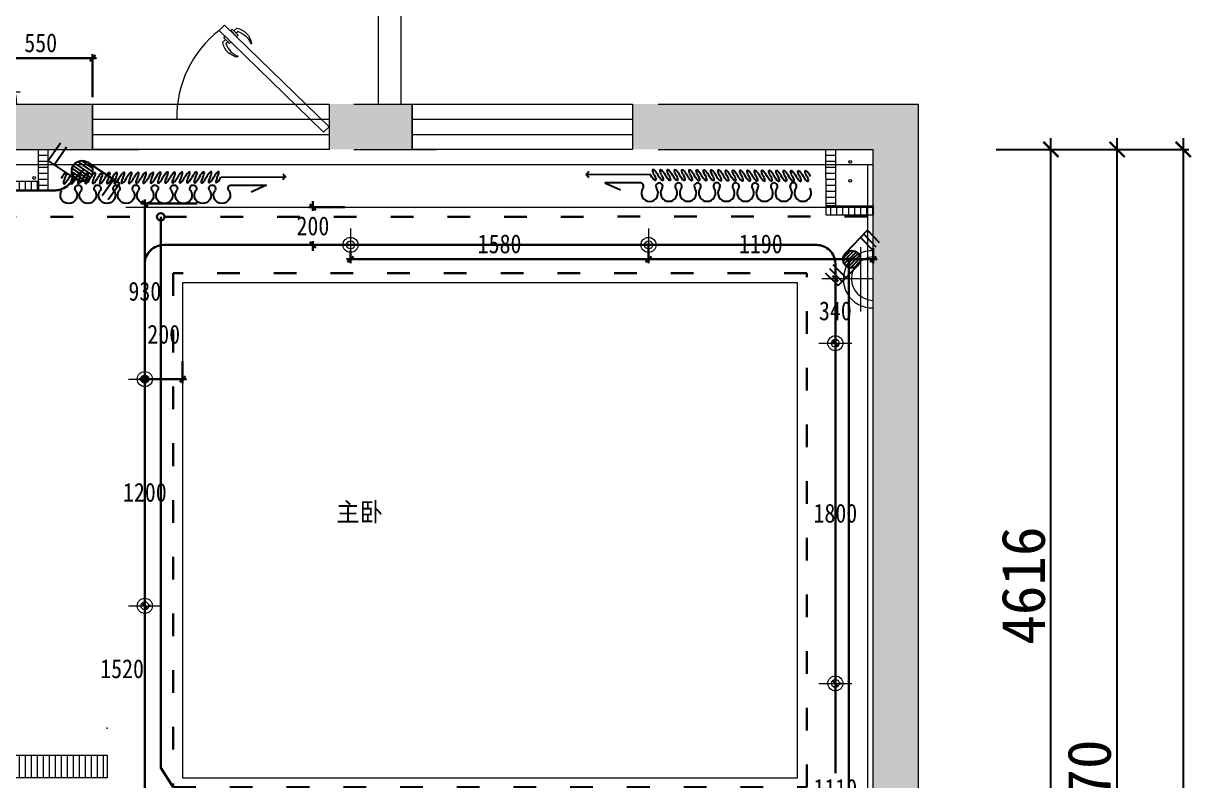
# Model space of a CAD drawing. Header units: millimetres. Extents: x -41640 to 3079702, y -5257903 to 68462.
# Drawn here: x 58947 to 65126, y 37732 to 41739 of the extents above; entities that cross this region are included whole.
import ezdxf

# ---------------------------------------------------------------- set-up
doc = ezdxf.new("R2010")
doc.units = ezdxf.units.MM
doc.header["$LTSCALE"] = 10
doc.linetypes.add('ACAD_ISO03W100', pattern=[30, 12, -18])
doc.linetypes.add('CONTINOUS', pattern=[0])
doc.layers.get('0').update_dxf_attribs({"color": 255})
doc.layers.get('Defpoints').update_dxf_attribs({"color": 255})
for name, color, linetype, lineweight in [('1浅浅', 251, 'Continuous', 20), ('1灯位开关布线图', 1, 'Continuous', 30), ('1灯位开关布置图', 5, 'Continuous', 30), ('1灯具', 2, 'Continuous', 30), ('T-综合天花布置图', 50, 'Continuous', 13), ('浅线', 251, 'CONTINOUS', 0), ('灯具', 52, 'Continuous', 0)]:
    doc.layers.add(name, color=color, linetype=linetype, lineweight=lineweight)
for name, color, linetype in [('2323', 4, 'Continuous'), ('LAYER2', 8, 'Continuous'), ('P—平面—窗帘', 62, 'Continuous')]:
    doc.layers.add(name, color=color, linetype=linetype)
doc.styles.get("Standard").update_dxf_attribs({"font": ''})
doc.styles.add('夏建东', font='', dxfattribs={"width": 0.85})
doc.styles.add('邓林', font='simhei.ttf')
doc.styles.get('Standard').set_extended_font_data('SimSun')
doc.styles.get('夏建东').set_extended_font_data('SimSun')
doc.dimstyles.new('g', dxfattribs={"dimtxt": 100, "dimasz": 31, "dimexe": 21, "dimexo": 30, "dimgap": 31, "dimtad": 1, "dimtih": 1, "dimtoh": 1, "dimdec": 0, "dimrnd": 10, "dimdsep": 46, "dimtxsty": '夏建东', "dimblk": 'OBLIQUE', "dimcen": 2.5, "dimdle": 21, "dimclrd": 5, "dimclre": 5, "dimclrt": 5, "dimadec": 0, "dimazin": 0, "dimtfac": 1, "dimtdec": 0, "dimtmove": 2, "dimatfit": 3, "dimldrblk": 'DOT', "dimfxl": 300, "dimlwd": -1, "dimlwe": -1, "dimarcsym": 1})
doc.dimstyles.get("Standard").update_dxf_attribs({"dimtxt": 0.18, "dimasz": 0.18, "dimexe": 0.18, "dimexo": 0.0625, "dimgap": 0.09, "dimtad": 0, "dimtih": 1, "dimtoh": 1, "dimdec": 4, "dimzin": 0, "dimdsep": 46, "dimtxsty": 'Standard', "dimcen": 0.09, "dimadec": 0, "dimazin": 0, "dimtfac": 1, "dimtdec": 4, "dimtofl": 0, "dimtmove": 0, "dimatfit": 3, "dimfxl": 1, "dimtolj": 1, "dimtzin": 0, "dimarcsym": 0})

# ---------------------------------------------------------------- blocks, each defined once
blk = doc.blocks.new('_ArchTick')
at = {"color": 0, "linetype": 'ByBlock', "const_width": 0.15}
blk.add_lwpolyline([(-0.5, -0.5), (0.5, 0.5)], dxfattribs=at)
blk = doc.blocks.new('*D779')
at = {"layer": 'Defpoints', "color": 0, "lineweight": 30, "ltscale": 0.5}
for p in [(64031.4, 41072), (64381.4, 41072), (64031.4, 36456.3)]:
    blk.add_point(p, dxfattribs=at)
at = {"layer": '浅线', "color": 8, "lineweight": -2, "ltscale": 0.5}
for p, q in [((64381.4, 36396.3), (64381.4, 41132)), ((64091.4, 41072), (64411.4, 41072)), ((64091.4, 36456.3), (64411.4, 36456.3))]:
    blk.add_line(p, q, dxfattribs=at)
at = {"layer": '浅线', "color": 8, "lineweight": -2, "ltscale": 0.5, "xscale": 80, "yscale": 80, "zscale": 80}
for p, rotation in [((64381.4, 41072), 90), ((64381.4, 36456.3), 270)]:
    blk.add_blockref('_ArchTick', p, dxfattribs=dict(at, rotation=rotation))
at = {"layer": '浅线', "color": 45, "ltscale": 0.5, "insert": (64236.4, 38764.2), "char_height": 230, "attachment_point": 5, "rotation": 90, "style": '邓林', "bg_fill": 3, "box_fill_scale": 1.1, "bg_fill_color": 256, "bg_fill_true_color": 13158600, "bg_fill_transparency": 15659232}
blk.add_mtext('4616', dxfattribs=at)
blk = doc.blocks.new('_Dot')
at = {"color": 0, "linetype": 'ByBlock', "lineweight": -2}
blk.add_line((-0.5, 0), (-1, 0), dxfattribs=at)
at = {"color": 0, "linetype": 'ByBlock', "const_width": 0.5}
blk.add_lwpolyline([(-0.25, 0, 1), (0.25, 0, 1)], format="xyb", close=True, dxfattribs=at)
blk = doc.blocks.new('DOT')
at = {"color": 0, "linetype": 'ByBlock'}
blk.add_line((-0.35, 0), (-1, 0), dxfattribs=at)
at = {"color": 0, "linetype": 'ByBlock', "const_width": 0.35}
blk.add_lwpolyline([(-0.175, 0, 1), (0.175, 0, 1)], format="xyb", close=True, dxfattribs=at)
blk = doc.blocks.new('*D780')
at = {"layer": 'Defpoints', "color": 0, "lineweight": 30, "ltscale": 0.5}
for p in [(64031.4, 41072), (64731.4, 41072), (64031.4, 34202)]:
    blk.add_point(p, dxfattribs=at)
at = {"layer": '浅线', "color": 8, "lineweight": -2, "ltscale": 0.5}
for p, q in [((64731.4, 34142), (64731.4, 41132)), ((64091.4, 41072), (64761.4, 41072)), ((64091.4, 34202), (64761.4, 34202))]:
    blk.add_line(p, q, dxfattribs=at)
at = {"layer": '浅线', "color": 8, "lineweight": -2, "ltscale": 0.5, "xscale": 80, "yscale": 80, "zscale": 80}
for p, rotation in [((64731.4, 41072), 90), ((64731.4, 34202), 270)]:
    blk.add_blockref('_ArchTick', p, dxfattribs=dict(at, rotation=rotation))
at = {"layer": '浅线', "color": 45, "ltscale": 0.5, "insert": (64585.1, 37637), "char_height": 230, "attachment_point": 5, "rotation": 90, "style": '邓林', "bg_fill": 3, "box_fill_scale": 1.1, "bg_fill_color": 256, "bg_fill_true_color": 13158600, "bg_fill_transparency": 15659232}
blk.add_mtext('6870', dxfattribs=at)
blk = doc.blocks.new('*D781')
at = {"layer": 'Defpoints', "color": 0, "lineweight": 30, "ltscale": 0.5}
for p in [(64031.4, 41072), (64031.4, 31402), (65081.4, 31402)]:
    blk.add_point(p, dxfattribs=at)
at = {"layer": '浅线', "color": 8, "lineweight": -2, "ltscale": 0.5}
for p, q in [((65081.4, 41132), (65081.4, 31342)), ((64091.4, 41072), (65111.4, 41072)), ((64091.4, 31402), (65111.4, 31402))]:
    blk.add_line(p, q, dxfattribs=at)
at = {"layer": '浅线', "color": 8, "lineweight": -2, "ltscale": 0.5, "xscale": 80, "yscale": 80, "zscale": 80}
for p, rotation in [((65081.4, 41072), 90), ((65081.4, 31402), 270)]:
    blk.add_blockref('_ArchTick', p, dxfattribs=dict(at, rotation=rotation))
at = {"layer": '浅线', "color": 45, "ltscale": 0.5, "insert": (64935.1, 36237), "char_height": 230, "attachment_point": 5, "rotation": 90, "style": '邓林', "bg_fill": 3, "box_fill_scale": 1.1, "bg_fill_color": 256, "bg_fill_true_color": 13158600, "bg_fill_transparency": 15659232}
blk.add_mtext('9670', dxfattribs=at)
blk = doc.blocks.new('DRAPES2')
at = {"layer": 'P—平面—窗帘', "color": 251}
for p, q in [((0, 0), (82, 37.3)), ((186.3, 0), (0, 0))]:
    blk.add_line(p, q, dxfattribs=at)
at = {"layer": 'P—平面—窗帘', "color": 251, "extrusion": (0, 0, -1)}
for centre, major_axis, start_param, end_param in [((236.9, 53.6), (-31.3, 31.3), 4.8823, 7.06864), ((236.9, 53.6), (-31.3, 31.3), 0.785455, 2.971795), ((338.2, 53.5), (31.3, 31.3), 3.311504, 5.497844), ((338.2, 53.5), (-31.3, 31.3), 0.785455, 2.971795), ((439.4, 53.5), (-31.3, 31.3), 4.8823, 7.06864), ((439.4, 53.5), (-31.3, 31.3), 0.785455, 2.971795), ((540.7, 53.5), (31.3, 31.3), 3.311504, 5.497844), ((540.7, 53.5), (31.3, 31.3), -0.785341, 1.400999), ((641.9, 53.5), (-31.3, 31.3), 4.8823, 7.06864), ((641.9, 53.5), (-31.3, 31.3), 0.785455, 2.971795), ((743.2, 53.5), (31.3, 31.3), 3.311504, 5.497844), ((743.2, 53.5), (-31.3, 31.3), 0.785455, 2.971795), ((844.4, 53.5), (-31.3, 31.3), 4.8823, 7.06864), ((844.4, 53.5), (-31.3, 31.3), 0.785455, 2.971795), ((945.7, 53.5), (31.3, 31.3), 3.311504, 5.497844), ((945.7, 53.5), (31.3, 31.3), -0.785341, 1.400999), ((1046.7, 53.5), (-31.3, 31.3), 4.8823, 7.06864), ((1046.7, 53.5), (-31.3, 31.3), 0.785455, 2.971795), ((186.3, 17.8), (-12.6, 12.6), 1.740708, 3.927048), ((287.6, 17.7), (-12.6, 12.6), 1.740708, 6.113388), ((388.8, 17.7), (-12.6, 12.6), 1.740708, 6.113388), ((490.1, 17.7), (12.6, 12.6), 0.169911, 4.542591), ((591.3, 17.7), (12.6, 12.6), 2.356251, 4.542591), ((591.3, 17.7), (-12.6, 12.6), 1.740708, 3.927048), ((692.6, 17.7), (-12.6, 12.6), 1.740708, 6.113388), ((793.8, 17.7), (-12.6, 12.6), 1.740708, 6.113388), ((895.1, 17.7), (12.6, 12.6), 0.169911, 4.542591), ((996.3, 17.7), (12.6, 12.6), 2.356251, 4.542591), ((996.1, 17.7), (-12.6, 12.6), 1.740708, 3.927048)]:
    blk.add_ellipse(centre, major_axis=major_axis, ratio=1, start_param=start_param, end_param=end_param, dxfattribs=at)
blk = doc.blocks.new('06BDR-PR2')
at = {"layer": 'P—平面—窗帘', "color": 251}
blk.add_line((343.1, 0), (0, -2.6), dxfattribs=at)
for centre, start, end in [((-16.6, 29.4), 297.41062, 333.6198), ((-16.1, -34.9), 27.25529, 63.46447)]:
    blk.add_arc(centre, 36.1, start, end, dxfattribs=at)
for centre, major_axis, start_param, end_param in [((352.6, 0.1), (-16.3, -28.7), 1.716714, 4.858306), ((371.8, 0.2), (-16.3, -28.7), 4.858306, 7.999899), ((391, 0.4), (-16.3, -28.7), 1.716714, 4.858306), ((410.2, 0.5), (-16.3, -28.7), 4.858306, 7.999899), ((429.4, 0.7), (-16.3, -28.7), 1.716714, 4.858306), ((448.6, 0.8), (-16.3, -28.7), 4.858306, 7.999899), ((467.8, 1), (-16.3, -28.7), 1.716714, 4.858306), ((487, 1.1), (-16.3, -28.7), 4.858306, 7.999899), ((506.2, 1.2), (-16.3, -28.7), 1.716714, 4.858306), ((525.4, 1.4), (-16.3, -28.7), 4.858306, 7.999899), ((544.6, 1.5), (-16.3, -28.7), 1.716714, 4.858306), ((563.8, 1.7), (-16.3, -28.7), 4.858306, 7.999899), ((583, 1.8), (-16.3, -28.7), 1.716714, 4.858306), ((602.1, 2), (16.3, 28.7), 1.716714, 4.858306), ((621.3, 2.1), (16.3, 28.7), 4.858306, 7.999899), ((640.5, 2.3), (16.3, 28.7), 1.716714, 4.858306), ((659.7, 2.4), (16.3, 28.7), 4.858306, 7.999899), ((678.9, 2.6), (16.3, 28.7), 1.716714, 4.858306), ((698.1, 2.7), (16.3, 28.7), 4.858306, 7.999899), ((717.3, 2.9), (16.3, 28.7), 1.716714, 4.858306), ((736.5, 3), (16.3, 28.7), 4.858306, 7.999899), ((755.7, 3.2), (16.3, 28.7), 1.716714, 4.858306), ((774.9, 3.3), (16.3, 28.7), 4.858306, 7.999899), ((794.1, 3.4), (16.3, 28.7), 1.716714, 4.858306), ((813.3, 3.6), (16.3, 28.7), 4.858306, 7.999899), ((832.5, 3.7), (16.3, 28.7), 1.716714, 4.858306), ((851.6, 3.9), (-16.3, -28.7), 1.716714, 4.858306), ((870.8, 4), (-16.3, -28.7), 4.858306, 7.999899), ((890, 4.2), (-16.3, -28.7), 1.716714, 4.858306), ((909.2, 4.3), (-16.3, -28.7), 4.858306, 7.999899), ((928.4, 4.5), (-16.3, -28.7), 1.716714, 4.858306), ((947.6, 4.6), (-16.3, -28.7), 4.858306, 7.999899), ((966.8, 4.8), (-16.3, -28.7), 1.716714, 4.858306), ((986, 4.9), (-16.3, -28.7), 4.858306, 7.999899), ((1005.2, 5.1), (-16.3, -28.7), 1.716714, 4.858306), ((1024.4, 5.2), (-16.3, -28.7), 4.858306, 7.999899), ((1043.6, 5.3), (-16.3, -28.7), 1.716714, 4.858306), ((1062.8, 5.5), (-16.3, -28.7), 4.858306, 7.999899), ((1082, 5.6), (-16.3, -28.7), 1.716714, 4.858306), ((1101.1, 5.8), (-16.3, -28.7), 4.858306, 7.999899), ((1120.3, 5.9), (-16.3, -28.7), 1.716714, 4.858306), ((1139.5, 6.1), (-16.3, -28.7), 4.858306, 7.999899), ((1158.7, 6.2), (-16.3, -28.7), 1.716714, 4.858306), ((1177.9, 6.4), (-16.3, -28.7), 4.858306, 7.999899)]:
    blk.add_ellipse(centre, major_axis=major_axis, ratio=0.254545, start_param=start_param, end_param=end_param, dxfattribs=at)
blk = doc.blocks.new('筒灯')
at = {"layer": 'T-综合天花布置图', "lineweight": 15}
for p, q in [((628027.5, 221157.5, -8710.6), (628027.5, 220945.7, -8710.6)), ((627921.6, 221051.6, -8710.6), (628133.5, 221051.6, -8710.6))]:
    blk.add_line(p, q, dxfattribs=at)
for radius in [48.5, 25.5]:
    blk.add_circle((628027.5, 221051.6, -8710.6), radius, dxfattribs=at)
blk = doc.blocks.new('_Oblique')
at = {"color": 0, "linetype": 'ByBlock', "lineweight": -2}
blk.add_line((-0.5, -0.5), (0.5, 0.5), dxfattribs=at)
blk = doc.blocks.new('*D817')
at = {"layer": '1灯位开关布置图', "color": 5, "ltscale": 0.1}
for p, q in [((59865.5, 40785.5), (59568.4, 40785.5)), ((59589.4, 40806.5), (59589.4, 40402.3)), ((59589.4, 39836), (59589.4, 40240.3)), ((59559.4, 39857), (59568.4, 39857))]:
    blk.add_line(p, q, dxfattribs=at)
at = {"layer": 'Defpoints', "color": 0, "lineweight": 30, "ltscale": 0.1}
for p in [(59895.5, 40785.5), (59589.4, 39857), (59589.4, 39857)]:
    blk.add_point(p, dxfattribs=at)
at = {"layer": '1灯位开关布置图', "color": 5, "ltscale": 0.1, "xscale": 31, "yscale": 31, "zscale": 31}
for p, rotation in [((59589.4, 40785.5), 90), ((59589.4, 39857), 270)]:
    blk.add_blockref('_Oblique', p, dxfattribs=dict(at, rotation=rotation))
at = {"layer": '1灯位开关布置图', "color": 5, "lineweight": 0, "ltscale": 0.1, "insert": (59589.4, 40321.3), "char_height": 100, "attachment_point": 5, "style": '夏建东'}
blk.add_mtext('930', dxfattribs=at)
blk = doc.blocks.new('*D818')
at = {"layer": '1灯位开关布置图', "color": 5, "ltscale": 0.1}
for p, q in [((59589.4, 39878), (59589.4, 39338)), ((59619.4, 39857), (59610.4, 39857)), ((59589.4, 38636), (59589.4, 39176)), ((59619.4, 38657), (59610.4, 38657))]:
    blk.add_line(p, q, dxfattribs=at)
at = {"layer": 'Defpoints', "color": 0, "lineweight": 30, "ltscale": 0.1}
for p in [(59589.4, 39857), (59589.4, 38657), (59589.4, 38657)]:
    blk.add_point(p, dxfattribs=at)
at = {"layer": '1灯位开关布置图', "color": 5, "ltscale": 0.1, "xscale": 31, "yscale": 31, "zscale": 31}
for p, rotation in [((59589.4, 39857), 90), ((59589.4, 38657), 270)]:
    blk.add_blockref('_Oblique', p, dxfattribs=dict(at, rotation=rotation))
at = {"layer": '1灯位开关布置图', "color": 5, "lineweight": 0, "ltscale": 0.1, "insert": (59589.4, 39257), "char_height": 100, "attachment_point": 5, "style": '夏建东'}
blk.add_mtext('1200', dxfattribs=at)
blk = doc.blocks.new('*D819')
at = {"layer": '1灯位开关布置图', "color": 5, "ltscale": 0.1}
for p, q in [((59589.4, 38678), (59589.4, 37113.1)), ((59619.4, 38657), (59610.4, 38657)), ((59659.4, 37134.1), (59568.4, 37134.1))]:
    blk.add_line(p, q, dxfattribs=at)
at = {"layer": 'Defpoints', "color": 0, "lineweight": 30, "ltscale": 0.1}
for p in [(59589.4, 38657), (59589.4, 37134.1), (59689.4, 37134.1)]:
    blk.add_point(p, dxfattribs=at)
at = {"layer": '1灯位开关布置图', "color": 5, "ltscale": 0.1, "xscale": 31, "yscale": 31, "zscale": 31}
for p, rotation in [((59589.4, 38657), 90), ((59589.4, 37134.1), 270)]:
    blk.add_blockref('_Oblique', p, dxfattribs=dict(at, rotation=rotation))
at = {"layer": '1灯位开关布置图', "color": 5, "lineweight": 0, "ltscale": 0.1, "insert": (59469, 38323.6), "char_height": 100, "attachment_point": 5, "style": '夏建东'}
blk.add_mtext('1520', dxfattribs=at)
blk = doc.blocks.new('*D822')
at = {"layer": '1灯位开关布置图', "color": 5, "ltscale": 0.1}
for p, q in [((63241.4, 40409.3), (63241.4, 40298.5)), ((63223.2, 40388.3), (63220.4, 40388.3)), ((63241.4, 40025.6), (63241.4, 40136.5)), ((63232.3, 40046.6), (63220.4, 40046.6))]:
    blk.add_line(p, q, dxfattribs=at)
at = {"layer": 'Defpoints', "color": 0, "lineweight": 30, "ltscale": 0.1}
for p in [(63253.2, 40388.3), (63241.4, 40046.6), (63262.3, 40046.6)]:
    blk.add_point(p, dxfattribs=at)
at = {"layer": '1灯位开关布置图', "color": 5, "ltscale": 0.1, "xscale": 31, "yscale": 31, "zscale": 31}
for p, rotation in [((63241.4, 40388.3), 90), ((63241.4, 40046.6), 270)]:
    blk.add_blockref('_Oblique', p, dxfattribs=dict(at, rotation=rotation))
at = {"layer": '1灯位开关布置图', "color": 5, "lineweight": 0, "ltscale": 0.1, "insert": (63241.4, 40217.5), "char_height": 100, "attachment_point": 5, "style": '夏建东'}
blk.add_mtext('340', dxfattribs=at)
blk = doc.blocks.new('*D823')
at = {"layer": '1灯位开关布置图', "color": 5, "ltscale": 0.1}
for p, q in [((63232.3, 40046.6), (63220.4, 40046.6)), ((63241.4, 40067.6), (63241.4, 39227.6)), ((63241.4, 38225.6), (63241.4, 39065.6)), ((63271.4, 38246.6), (63262.4, 38246.6))]:
    blk.add_line(p, q, dxfattribs=at)
at = {"layer": 'Defpoints', "color": 0, "lineweight": 30, "ltscale": 0.1}
for p in [(63262.3, 40046.6), (63241.4, 38246.6), (63241.4, 38246.6)]:
    blk.add_point(p, dxfattribs=at)
at = {"layer": '1灯位开关布置图', "color": 5, "ltscale": 0.1, "xscale": 31, "yscale": 31, "zscale": 31}
for p, rotation in [((63241.4, 40046.6), 90), ((63241.4, 38246.6), 270)]:
    blk.add_blockref('_Oblique', p, dxfattribs=dict(at, rotation=rotation))
at = {"layer": '1灯位开关布置图', "color": 5, "lineweight": 0, "ltscale": 0.1, "insert": (63241.4, 39146.6), "char_height": 100, "attachment_point": 5, "style": '夏建东'}
blk.add_mtext('1800', dxfattribs=at)
blk = doc.blocks.new('*D824')
at = {"layer": '1灯位开关布置图', "color": 5, "ltscale": 0.1}
for p, q in [((63241.4, 38267.6), (63241.4, 37771.4)), ((63271.4, 38246.6), (63262.4, 38246.6)), ((63241.4, 37113.1), (63241.4, 37609.4)), ((63271.4, 37134.1), (63262.4, 37134.1))]:
    blk.add_line(p, q, dxfattribs=at)
at = {"layer": 'Defpoints', "color": 0, "lineweight": 30, "ltscale": 0.1}
for p in [(63241.4, 38246.6), (63241.4, 37134.1), (63241.4, 37134.1)]:
    blk.add_point(p, dxfattribs=at)
at = {"layer": '1灯位开关布置图', "color": 5, "ltscale": 0.1, "xscale": 31, "yscale": 31, "zscale": 31}
for p, rotation in [((63241.4, 38246.6), 90), ((63241.4, 37134.1), 270)]:
    blk.add_blockref('_Oblique', p, dxfattribs=dict(at, rotation=rotation))
at = {"layer": '1灯位开关布置图', "color": 5, "lineweight": 0, "ltscale": 0.1, "insert": (63241.4, 37690.4), "char_height": 100, "attachment_point": 5, "style": '夏建东'}
blk.add_mtext('1110', dxfattribs=at)
blk = doc.blocks.new('*D825')
at = {"layer": '1灯位开关布置图', "color": 5, "ltscale": 0.1}
for p, q in [((62253.4, 40576.8), (62253.4, 40470)), ((63441.4, 40550), (63441.4, 40470)), ((63462.4, 40491), (62232.4, 40491))]:
    blk.add_line(p, q, dxfattribs=at)
at = {"layer": 'Defpoints', "color": 0, "lineweight": 30, "ltscale": 0.1}
for p in [(62253.4, 40606.8), (63441.4, 40580), (62253.4, 40491)]:
    blk.add_point(p, dxfattribs=at)
at = {"layer": '1灯位开关布置图', "color": 5, "ltscale": 0.1, "xscale": 31, "yscale": 31, "zscale": 31, "rotation": 180}
blk.add_blockref('_Oblique', (62253.4, 40491), dxfattribs=at)
at = {"layer": '1灯位开关布置图', "color": 5, "ltscale": 0.1, "xscale": 31, "yscale": 31, "zscale": 31}
blk.add_blockref('_Oblique', (63441.4, 40491), dxfattribs=at)
at = {"layer": '1灯位开关布置图', "color": 5, "lineweight": 0, "ltscale": 0.1, "insert": (62847.4, 40572), "char_height": 100, "attachment_point": 5, "style": '夏建东'}
blk.add_mtext('1190', dxfattribs=at)
blk = doc.blocks.new('*D826')
at = {"layer": '1灯位开关布置图', "color": 5, "ltscale": 0.1}
for p, q in [((60677.4, 40537), (60677.4, 40470)), ((62253.4, 40576.8), (62253.4, 40470)), ((62274.4, 40491), (60656.4, 40491))]:
    blk.add_line(p, q, dxfattribs=at)
at = {"layer": 'Defpoints', "color": 0, "lineweight": 30, "ltscale": 0.1}
for p in [(62253.4, 40606.8), (60677.4, 40567), (60677.4, 40491)]:
    blk.add_point(p, dxfattribs=at)
at = {"layer": '1灯位开关布置图', "color": 5, "ltscale": 0.1, "xscale": 31, "yscale": 31, "zscale": 31, "rotation": 180}
blk.add_blockref('_Oblique', (60677.4, 40491), dxfattribs=at)
at = {"layer": '1灯位开关布置图', "color": 5, "ltscale": 0.1, "xscale": 31, "yscale": 31, "zscale": 31}
blk.add_blockref('_Oblique', (62253.4, 40491), dxfattribs=at)
at = {"layer": '1灯位开关布置图', "color": 5, "lineweight": 0, "ltscale": 0.1, "insert": (61465.4, 40572), "char_height": 100, "attachment_point": 5, "style": '夏建东'}
blk.add_mtext('1580', dxfattribs=at)
blk = doc.blocks.new('*D827')
at = {"layer": '1灯位开关布置图', "color": 5, "ltscale": 0.1}
for p, q in [((60478.2, 40767), (60478.2, 40798)), ((60647.4, 40767), (60457.2, 40767)), ((60478.2, 40767), (60478.2, 40748)), ((60647.4, 40567), (60457.2, 40567)), ((60478.2, 40567), (60478.2, 40586)), ((60478.2, 40567), (60478.2, 40536))]:
    blk.add_line(p, q, dxfattribs=at)
at = {"layer": 'Defpoints', "color": 0, "lineweight": 30, "ltscale": 0.1}
for p in [(60478.2, 40767), (60677.4, 40767), (60677.4, 40567)]:
    blk.add_point(p, dxfattribs=at)
at = {"layer": '1灯位开关布置图', "color": 5, "ltscale": 0.1, "xscale": 31, "yscale": 31, "zscale": 31}
for p, rotation in [((60478.2, 40767), 270), ((60478.2, 40567), 90)]:
    blk.add_blockref('_Oblique', p, dxfattribs=dict(at, rotation=rotation))
at = {"layer": '1灯位开关布置图', "color": 5, "lineweight": 0, "ltscale": 0.1, "insert": (60478.2, 40667), "char_height": 100, "attachment_point": 5, "style": '夏建东'}
blk.add_mtext('200', dxfattribs=at)
blk = doc.blocks.new('*D828')
at = {"layer": '1灯位开关布置图', "color": 5, "ltscale": 0.1}
for p, q in [((59789.4, 39951.7), (59789.4, 39836)), ((59810.4, 39857), (59568.4, 39857)), ((59589.4, 39887), (59589.4, 39878))]:
    blk.add_line(p, q, dxfattribs=at)
at = {"layer": 'Defpoints', "color": 0, "lineweight": 30, "ltscale": 0.1}
for p in [(59789.4, 39981.7), (59589.4, 39857), (59589.4, 39857)]:
    blk.add_point(p, dxfattribs=at)
at = {"layer": '1灯位开关布置图', "color": 5, "ltscale": 0.1, "xscale": 31, "yscale": 31, "zscale": 31, "rotation": 180}
blk.add_blockref('_Oblique', (59589.4, 39857), dxfattribs=at)
at = {"layer": '1灯位开关布置图', "color": 5, "ltscale": 0.1, "xscale": 31, "yscale": 31, "zscale": 31}
blk.add_blockref('_Oblique', (59789.4, 39857), dxfattribs=at)
at = {"layer": '1灯位开关布置图', "color": 5, "lineweight": 0, "ltscale": 0.1, "insert": (59689.4, 40093.5), "char_height": 100, "attachment_point": 5, "style": '夏建东'}
blk.add_mtext('200', dxfattribs=at)
blk = doc.blocks.new('壁灯')
at = {"layer": '灯具', "lineweight": 15}
for p, q in [((628026.3, 220006.2, -8710.6), (628026.3, 220209.7, -8710.6)), ((627896.3, 220054.5, -4355.3), (628151.1, 220054.5, -4355.3)), ((627865.6, 220006.2, -8710.6), (628196.5, 220006.2, -8710.6))]:
    blk.add_line(p, q, dxfattribs=at)
for centre, radius, start, end in [((628024, 220011, -8710.6), 113.1, 357.57, 182.43), ((628026.3, 220006.2, -8710.6), 85.9, 0, 180)]:
    blk.add_arc(centre, radius, start, end, dxfattribs=at)
blk = doc.blocks.new('F2525')
at = {"layer": '2323', "color": 0}
for p, q in [((-4565942.7, 1827840.3), (-4565864.7, 1827914.2)), ((-4565915.4, 1827813.9), (-4565837.5, 1827887.7)), ((-4565800.1, 1827701.8), (-4565942.7, 1827840.3)), ((-4565591.7, 1827652.4), (-4565720, 1827777.1)), ((-4565701.4, 1827598.5), (-4565619.7, 1827679.6)), ((-4565673.4, 1827571.3), (-4565591.7, 1827652.4))]:
    blk.add_line(p, q, dxfattribs=at)
blk.add_circle((-4565758.9, 1827738.2), 55, dxfattribs=at)
at = {"layer": 'LAYER2', "color": 0, "ltscale": 20}
for p, q in [((-4565709, 1827715.2), (-4565781.9, 1827788.2)), ((-4565704.2, 1827732.1), (-4565765.1, 1827792.9)), ((-4565707, 1827756.4), (-4565740.7, 1827790.1)), ((-4565763.6, 1827683.4), (-4565813.7, 1827733.6)), ((-4565743.9, 1827685.3), (-4565811.8, 1827753.3)), ((-4565729, 1827692.1), (-4565805.1, 1827768.1)), ((-4565717.4, 1827702.1), (-4565795, 1827779.7))]:
    blk.add_line(p, q, dxfattribs=at)
blk = doc.blocks.new('*D841')
at = {"layer": '1灯位开关布置图', "color": 5, "ltscale": 0.1}
for p, q in [((58742.9, 41554.9), (59334.4, 41554.9)), ((58763.9, 41348.4), (58763.9, 41575.9)), ((59313.4, 41348.4), (59313.4, 41575.9))]:
    blk.add_line(p, q, dxfattribs=at)
at = {"layer": 'Defpoints', "color": 0, "lineweight": 30, "ltscale": 0.1}
for p in [(59313.4, 41554.9), (58763.9, 41318.4), (59313.4, 41318.4)]:
    blk.add_point(p, dxfattribs=at)
at = {"layer": '1灯位开关布置图', "color": 5, "ltscale": 0.1, "xscale": 31, "yscale": 31, "zscale": 31, "rotation": 180}
blk.add_blockref('_Oblique', (58763.9, 41554.9), dxfattribs=at)
at = {"layer": '1灯位开关布置图', "color": 5, "ltscale": 0.1, "xscale": 31, "yscale": 31, "zscale": 31}
blk.add_blockref('_Oblique', (59313.4, 41554.9), dxfattribs=at)
at = {"layer": '1灯位开关布置图', "color": 5, "lineweight": 0, "ltscale": 0.1, "insert": (59038.7, 41635.9), "char_height": 100, "attachment_point": 5, "style": '夏建东'}
blk.add_mtext('550', dxfattribs=at)
blk = doc.blocks.new('三联双控')
at = {"layer": '2323', "color": 0}
for p, q in [((88361.9, 76505.4), (88446, 76591.9)), ((88446, 76591.9), (88490.8, 76544.6)), ((88419.6, 76563.6), (88464.4, 76516.3)), ((88432.3, 76575.3), (88477.1, 76528)), ((88299, 76444.7), (88348.2, 76395.1)), ((88311.9, 76460.9), (88361.2, 76411.4)), ((88331.9, 76378.9), (88407.6, 76456.8)), ((88282.7, 76428.5), (88331.9, 76378.9))]:
    blk.add_line(p, q, dxfattribs=at)
blk.add_circle((88384, 76480.4), 33.4, dxfattribs=at)
at = {"layer": 'LAYER2', "color": 0, "ltscale": 20}
for p, q in [((88350.8, 76483.2), (88381.2, 76513.6)), ((88351.9, 76471.3), (88393.1, 76512.5)), ((88356, 76462.2), (88402.2, 76508.4)), ((88362.1, 76455.2), (88409.2, 76502.3)), ((88370.1, 76450.1), (88414.3, 76494.4)), ((88380.3, 76447.2), (88417.2, 76484.1)), ((88395.1, 76448.9), (88415.5, 76469.3))]:
    blk.add_line(p, q, dxfattribs=at)

msp = doc.modelspace()

# ---------------------------------------------------------------- hatches: boundary and pattern name
at = {"layer": '浅线', "ltscale": 0.5}
h = msp.add_hatch(color=256, dxfattribs=at)
h.dxf.hatch_style = 1
h.paths.add_polyline_path([(62168.4, 41312), (62168.4, 41072), (63441.4, 41072), (63441.4, 34202), (57608.4, 34202), (57608.4, 35217), (55778.4, 35217), (55778.4, 35197), (55778.4, 34977), (57368.4, 34977), (57368.4, 33962), (63681.4, 33962), (63681.4, 41312)])
h = msp.add_hatch(color=256, dxfattribs=at)
h.dxf.hatch_style = 1
h.paths.add_polyline_path([(57970.4, 41312), (57970.4, 41072), (59313.4, 41072), (59313.4, 41312)])
h = msp.add_hatch(color=256, dxfattribs=at)
h.dxf.hatch_style = 1
h.paths.add_polyline_path([(60563.4, 41312), (60563.4, 41072), (61003.4, 41072), (61003.4, 41312)])
h = msp.add_hatch(dxfattribs=at)
h.set_pattern_fill('ANSI31', color=256, scale=10, angle=135)
h.set_pattern_definition([(180, (-415958.573, -197654.207), (-5e-15, -31.75), [])])
h.paths.add_polyline_path([(59026.4, 41072), (59076.4, 41072), (59076.4, 40853.5), (59026.4, 40853.5)])
h = msp.add_hatch(dxfattribs=at)
h.set_pattern_fill('ANSI31', color=256, scale=10, angle=135)
h.set_pattern_definition([(180, (-415808.573, -197654.207), (-5e-15, -31.75), [])])
h.paths.add_polyline_path([(63191.4, 41072), (63241.4, 41072), (63242.2, 40773.6), (63192.2, 40773.6)])
h = msp.add_hatch(dxfattribs=at)
h.set_pattern_fill('ANSI31', color=256, scale=10, angle=45)
h.set_pattern_definition([(90, (-415958.573, -197624.207), (-31.75, 5e-15), [])])
h.paths.add_polyline_path([(58789.5, 40903.5), (59026.4, 40903.5), (59026.4, 40853.5), (58789.5, 40853.5)])
h = msp.add_hatch(dxfattribs=at)
h.set_pattern_fill('ANSI31', color=256, scale=10, angle=45)
h.set_pattern_definition([(90, (-415858.573, -197754.207), (-31.75, 5e-15), [])])
h.paths.add_polyline_path([(63192.2, 40773.6), (63440.9, 40773.6), (63440.9, 40723.6), (63192.2, 40723.6)])
h = msp.add_hatch(dxfattribs=at)
h.set_pattern_fill('ANSI31', color=256, scale=10, angle=45)
h.set_pattern_definition([(90, (-415958.573, -197654.207), (-31.75, 5e-15), [])])
h.paths.add_polyline_path([(58670.4, 37867), (59389.4, 37867), (59389.4, 37747), (58670.4, 37747)])

# ---------------------------------------------------------------- linework, layer by layer
at = {"layer": '1浅浅', "lineweight": 0, "ltscale": 0.1}
msp.add_lwpolyline([(47841.4, 40992), (63411.4, 40992), (63411.4, 34232), (47841.4, 34232)], close=True, dxfattribs=at)
at = {"layer": '1灯位开关布线图', "linetype": 'Continuous', "lineweight": 30}
for points in [[(50991.6, 40955.2), (51015.7, 40909.1, 0.279257), (51104.3, 40855.4), (59114.6, 40855.4, 0.198912), (59185.3, 40884.7), (59266.8, 40966.2)], [(63241.4, 38246.6), (63241.4, 40467, 0.414214), (63141.4, 40567), (59689.4, 40567, 0.414214), (59589.4, 40467), (59589.4, 37273.9, 0.414214), (59689.4, 37173.9), (60136.9, 37173.9)], [(59131.8, 36664.9), (63211.8, 36664.9, 0.414214), (63311.8, 36764.9), (63311.8, 40499.1)]]:
    msp.add_lwpolyline(points, format="xyb", dxfattribs=at)
msp.add_lwpolyline([(59739.4, 37697), (59673.2, 37799.1), (59673.2, 40715.5)], dxfattribs=at)
msp.add_circle((59673.2, 40715.5), 20, dxfattribs=at)
at = {"layer": '1灯具', "color": 2, "linetype": 'ACAD_ISO03W100'}
msp.add_line((58789.6, 40715.2), (63441.4, 40717), dxfattribs=at)
msp.add_lwpolyline([(59739.4, 37697), (63091.4, 37697), (63091.4, 40417), (59739.4, 40417)], close=True, dxfattribs=at)
at = {"layer": '浅线', "ltscale": 0.5}
for p, q in [((60943.4, 42432), (60943.4, 41312)), ((60823.4, 42312), (60823.4, 41312)), ((59982.4, 41702.3), (60010.7, 41730.6)), ((59982.4, 41702.3), (60010.7, 41730.6)), ((60010.7, 41730.6), (60563.4, 41192)), ((60051.3, 41708.4), (60043.8, 41701)), ((60082.3, 41677.3), (60051.3, 41708.4)), ((60060.6, 41699.1), (60076.1, 41714.6)), ((60535.1, 41163.7), (59982.4, 41702.3)), ((60015.6, 41654.1), (60000, 41638.6)), ((60006.3, 41663.5), (60013.7, 41670.9)), ((60037.3, 41632.4), (60006.3, 41663.5)), ((60013.7, 41670.9), (60044.8, 41639.8)), ((60028, 41641.7), (60015.6, 41654.1)), ((60043.8, 41701), (60074.9, 41669.9)), ((60073, 41686.7), (60060.6, 41699.1)), ((60082.5, 41696.1), (60073, 41686.7)), ((60074.9, 41669.9), (60082.3, 41677.3)), ((60018.5, 41632.2), (60028, 41641.7)), ((60044.8, 41639.8), (60037.3, 41632.4)), ((58078.4, 41312), (59559.4, 41312)), ((59313.4, 41312), (59313.4, 41072)), ((60563.4, 41312), (60563.4, 41072)), ((60694.4, 41312), (61134.4, 41312)), ((61003.4, 41312), (61003.4, 41072)), ((62168.4, 41312), (62168.4, 41072)), ((62304.4, 41312), (63681.4, 41312)), ((63681.4, 33962), (63681.4, 41312)), ((59313.4, 41232), (60563.4, 41232)), ((61003.4, 41232), (62168.4, 41232)), ((59313.4, 41152), (60563.4, 41152)), ((60563.4, 41192), (60535.1, 41163.7)), ((61003.4, 41152), (62168.4, 41152)), ((58078.4, 41072), (59559.4, 41072)), ((60694.4, 41072), (61134.4, 41072)), ((62304.4, 41072), (63441.4, 41072)), ((63441.4, 34202), (63441.4, 41072)), ((47841.4, 40992), (63441.4, 40992)), ((59489.4, 40767), (63441.4, 40767))]:
    msp.add_line(p, q, dxfattribs=at)
for points in [[(59313.4, 41312), (60563.4, 41312), (60563.4, 41072), (59313.4, 41072)], [(61003.4, 41312), (62168.4, 41312), (62168.4, 41072), (61003.4, 41072)], [(59026.4, 41072), (59076.4, 41072), (59076.4, 40853.5), (59026.4, 40853.5)], [(63191.4, 41072), (63241.4, 41072), (63242.2, 40773.6), (63192.2, 40773.6)], [(58789.5, 40903.5), (59026.4, 40903.5), (59026.4, 40853.5), (58789.5, 40853.5)], [(63192.2, 40773.6), (63440.9, 40773.6), (63440.9, 40723.6), (63192.2, 40723.6)], [(59789.4, 37747), (63041.4, 37747), (63041.4, 40367), (59789.4, 40367)], [(58670.4, 37867), (59389.4, 37867), (59389.4, 37747), (58670.4, 37747)]]:
    msp.add_lwpolyline(points, close=True, dxfattribs=at)
for centre in [(63319.8, 41006.5), (59004.4, 40921.3), (63319.8, 40906.5)]:
    msp.add_circle(centre, 7.5, dxfattribs=at)
msp.add_arc((60347.8, 41238.9), 590.1, 128.25689, 180.67186, dxfattribs=at)
at = {"layer": '浅线', "ltscale": 0.5, "extrusion": (0, 0, -1)}
for centre, major_axis, start_param, end_param in [((60057.4, 41619.6), (-96.8, 0.1), 1.764562, 3.000974), ((60049.4, 41594.7), (-106.7, 0.1), 1.885046, 2.79053), ((60151.3, 41632.5), (-2.08, 0), 2.873729, 5.638902)]:
    msp.add_ellipse(centre, major_axis=major_axis, ratio=1, start_param=start_param, end_param=end_param, dxfattribs=at)
at = {"layer": '浅线', "ltscale": 0.5}
for centre, major_axis, start_param, end_param in [((60095.1, 41657.3), (0.1, 96.8), 1.766213, 3.002625), ((60120, 41665.2), (0.1, 106.7), 1.886697, 2.792182)]:
    msp.add_ellipse(centre, major_axis=major_axis, ratio=1, start_param=start_param, end_param=end_param, dxfattribs=at)
msp.add_point((59389.4, 38010.4), dxfattribs=at)

# ---------------------------------------------------------------- block references
at = {"layer": '1灯位开关布线图', "color": 0, "ltscale": 40, "rotation": 190.8204967915537}
msp.add_blockref('F2525', (-4768448.8, 979057.4), dxfattribs=at)
at = {"layer": '1灯位开关布线图', "color": 7, "xscale": 1.374053990468383, "yscale": 1.374053990468383, "zscale": 1.374053990399716}
msp.add_blockref('三联双控', (-58117.4, -64597.2), dxfattribs=at)
at = {"layer": '1灯具', "linetype": 'ACAD_ISO03W100', "lineweight": 9}
for name, p, xscale, yscale, zscale in [('壁灯', (-780297, -252622.5, 11637.6), 1.336028404533863, 1.336028404533863, 1.336028404533863), ('筒灯', (-454024.7, -140596.6, 7138.8), 0.8195534373517148, 0.8195534373517148, 0.8195534373425614), ('筒灯', (-452448.7, -140596.6, 7138.8), 0.8195534373517148, 0.8195534373517148, 0.8195534373425614), ('筒灯', (-451460.7, -141117, 7138.8), 0.8195534373517148, 0.8195534373517148, 0.8195534373425614), ('筒灯', (-455112.7, -141306.6, 7138.8), 0.8195534373517148, 0.8195534373517148, 0.8195534373425614), ('筒灯', (-455112.7, -142506.6, 7138.8), 0.8195534373517148, 0.8195534373517148, 0.8195534373425614), ('筒灯', (-451460.7, -142917, 7138.8), 0.8195534373517148, 0.8195534373517148, 0.8195534373425614)]:
    msp.add_blockref(name, p, dxfattribs=dict(at, xscale=xscale, yscale=yscale, zscale=zscale))
at = {"layer": '1灯具', "linetype": 'ACAD_ISO03W100', "lineweight": 9, "xscale": 1.336028404533863, "yscale": 1.336028404533863, "zscale": 1.336028404533863, "rotation": 90}
msp.add_blockref('壁灯', (357375.9, -798672.7, 11637.6), dxfattribs=at)
at = {"layer": '浅线', "ltscale": 0.5, "xscale": -1, "rotation": 180}
for name, p in [('06BDR-PR2', (61921.6, 40937.4)), ('DRAPES2', (62022.8, 40895.4))]:
    msp.add_blockref(name, p, dxfattribs=at)
at = {"layer": '浅线', "ltscale": 0.5, "rotation": 180}
for name, p in [('06BDR-PR2', (60334.9, 40925.4)), ('DRAPES2', (60233.7, 40883.3))]:
    msp.add_blockref(name, p, dxfattribs=at)

# ---------------------------------------------------------------- texts
at = {"layer": '浅线', "ltscale": 0.5, "insert": (60602.2, 39203.4), "char_height": 100, "attachment_point": 1, "style": '夏建东'}
msp.add_mtext_dynamic_manual_height_columns('{\\fSimSun|b0|i0|c134|p2;\\W0.9;主卧}', width=1397.063, gutter_width=12.5, heights=[0], dxfattribs=at)

# ---------------------------------------------------------------- dimensions: what is measured, and where the dimension line sits
at = {"layer": '1灯位开关布置图', "lineweight": 0, "ltscale": 0.1}
for base, p1, p2, picture, middle in [((59313.4160038, 41554.9295253), (58763.9160038, 41318.4284937), (59313.4160038, 41318.4284937), '*D841', (59038.6660038, 41635.9295253)), ((60677.4, 40491), (62253.4, 40606.8), (60677.4, 40567), '*D826', (61465.4, 40572)), ((62253.4, 40491), (63441.4, 40580), (62253.4, 40606.8), '*D825', (62847.4, 40572)), ((59589.4, 39857), (59789.4, 39981.7), (59589.4, 39857), '*D828', (59689.4, 40093.5))]:
    dim = msp.add_linear_dim(base=base, p1=p1, p2=p2, dimstyle='g', dxfattribs=at)
    dim.commit()
    dim.dimension.update_dxf_attribs({"geometry": picture, "text_midpoint": middle})
for base, p1, p2, picture, middle in [((59589.416, 39857.0196), (59895.4881, 40785.532), (59589.416, 39857.0196), '*D817', (59589.416, 40321.2758)), ((60478.2, 40767), (60677.4, 40567), (60677.4, 40767), '*D827', (60478.2, 40667)), ((63241.4, 40046.6), (63253.2, 40388.3), (63262.3, 40046.6), '*D822', (63241.4, 40217.5)), ((63241.4, 38246.6), (63262.3, 40046.6), (63241.4, 38246.6), '*D823', (63241.4, 39146.6)), ((59589.4, 38657), (59589.4, 39857), (59589.4, 38657), '*D818', (59589.4, 39257)), ((63241.416, 37134.1161), (63241.416, 38246.6129), (63241.416, 37134.1161), '*D824', (63241.416, 37690.3645))]:
    dim = msp.add_linear_dim(base=base, p1=p1, p2=p2, angle=90, dimstyle='g', dxfattribs=at)
    dim.commit()
    dim.dimension.update_dxf_attribs({"geometry": picture, "text_midpoint": middle})
dim = msp.add_linear_dim(base=(59589.4, 37134.1), p1=(59589.4, 38657), p2=(59689.4, 37134.1), angle=90, dimstyle='g', dxfattribs=at)
dim.commit()
dim.dimension.update_dxf_attribs({"geometry": '*D819', "text_midpoint": (59469, 38323.6), "dimtype": 160})
at = {"layer": '浅线', "ltscale": 0.5}
dim = msp.add_linear_dim(base=(64381.4, 41072), p1=(64031.4, 36456.3), p2=(64031.4, 41072), angle=90, dimstyle='Standard', override={"dimtxt": 230, "dimasz": 80, "dimexe": 30, "dimexo": 60, "dimgap": 30, "dimtad": 1, "dimtih": 0, "dimtoh": 0, "dimdec": 0, "dimzin": 8, "dimdsep": 44, "dimtxsty": '邓林', "dimblk": 'ArchTick', "dimcen": 2.5, "dimdle": 60, "dimclrd": 8, "dimclre": 8, "dimclrt": 45, "dimtdec": 0, "dimtofl": 1, "dimtmove": 1, "dimldrblk": 'Dot', "dimfxl": 5, "dimtfill": 1, "dimtolj": 0, "dimtzin": 8}, dxfattribs=at)
dim.commit()
dim.dimension.update_dxf_attribs({"geometry": '*D779', "text_midpoint": (64236.4, 38764.2)})

# ---------------------------------------------------------------- next in the draw order: dimensions: what is measured, and where the dimension line sits
dim = msp.add_linear_dim(base=(64731.4, 41072), p1=(64031.4, 34202), p2=(64031.4, 41072), angle=90, dimstyle='Standard', override={"dimtxt": 230, "dimasz": 80, "dimexe": 30, "dimexo": 60, "dimgap": 30, "dimtad": 1, "dimtih": 0, "dimtoh": 0, "dimdec": 0, "dimzin": 8, "dimdsep": 44, "dimtxsty": '邓林', "dimblk": 'ArchTick', "dimcen": 2.5, "dimdle": 60, "dimclrd": 8, "dimclre": 8, "dimclrt": 45, "dimtdec": 0, "dimtofl": 1, "dimtmove": 1, "dimldrblk": 'Dot', "dimfxl": 5, "dimtfill": 1, "dimtolj": 0, "dimtzin": 8}, dxfattribs=at)
dim.commit()
dim.dimension.update_dxf_attribs({"geometry": '*D780', "text_midpoint": (64585.1, 37637)})

# ---------------------------------------------------------------- next in the draw order: dimensions: what is measured, and where the dimension line sits
dim = msp.add_linear_dim(base=(65081.4, 31402), p1=(64031.4, 41072), p2=(64031.4, 31402), angle=90, dimstyle='Standard', override={"dimtxt": 230, "dimasz": 80, "dimexe": 30, "dimexo": 60, "dimgap": 30, "dimtad": 1, "dimtih": 0, "dimtoh": 0, "dimdec": 0, "dimzin": 8, "dimdsep": 44, "dimtxsty": '邓林', "dimblk": 'ArchTick', "dimcen": 2.5, "dimdle": 60, "dimclrd": 8, "dimclre": 8, "dimclrt": 45, "dimtdec": 0, "dimtofl": 1, "dimtmove": 1, "dimldrblk": 'Dot', "dimfxl": 5, "dimtfill": 1, "dimtolj": 0, "dimtzin": 8}, dxfattribs=at)
dim.commit()
dim.dimension.update_dxf_attribs({"geometry": '*D781', "text_midpoint": (64935.1, 36237)})

doc.saveas('drawing.dxf')
